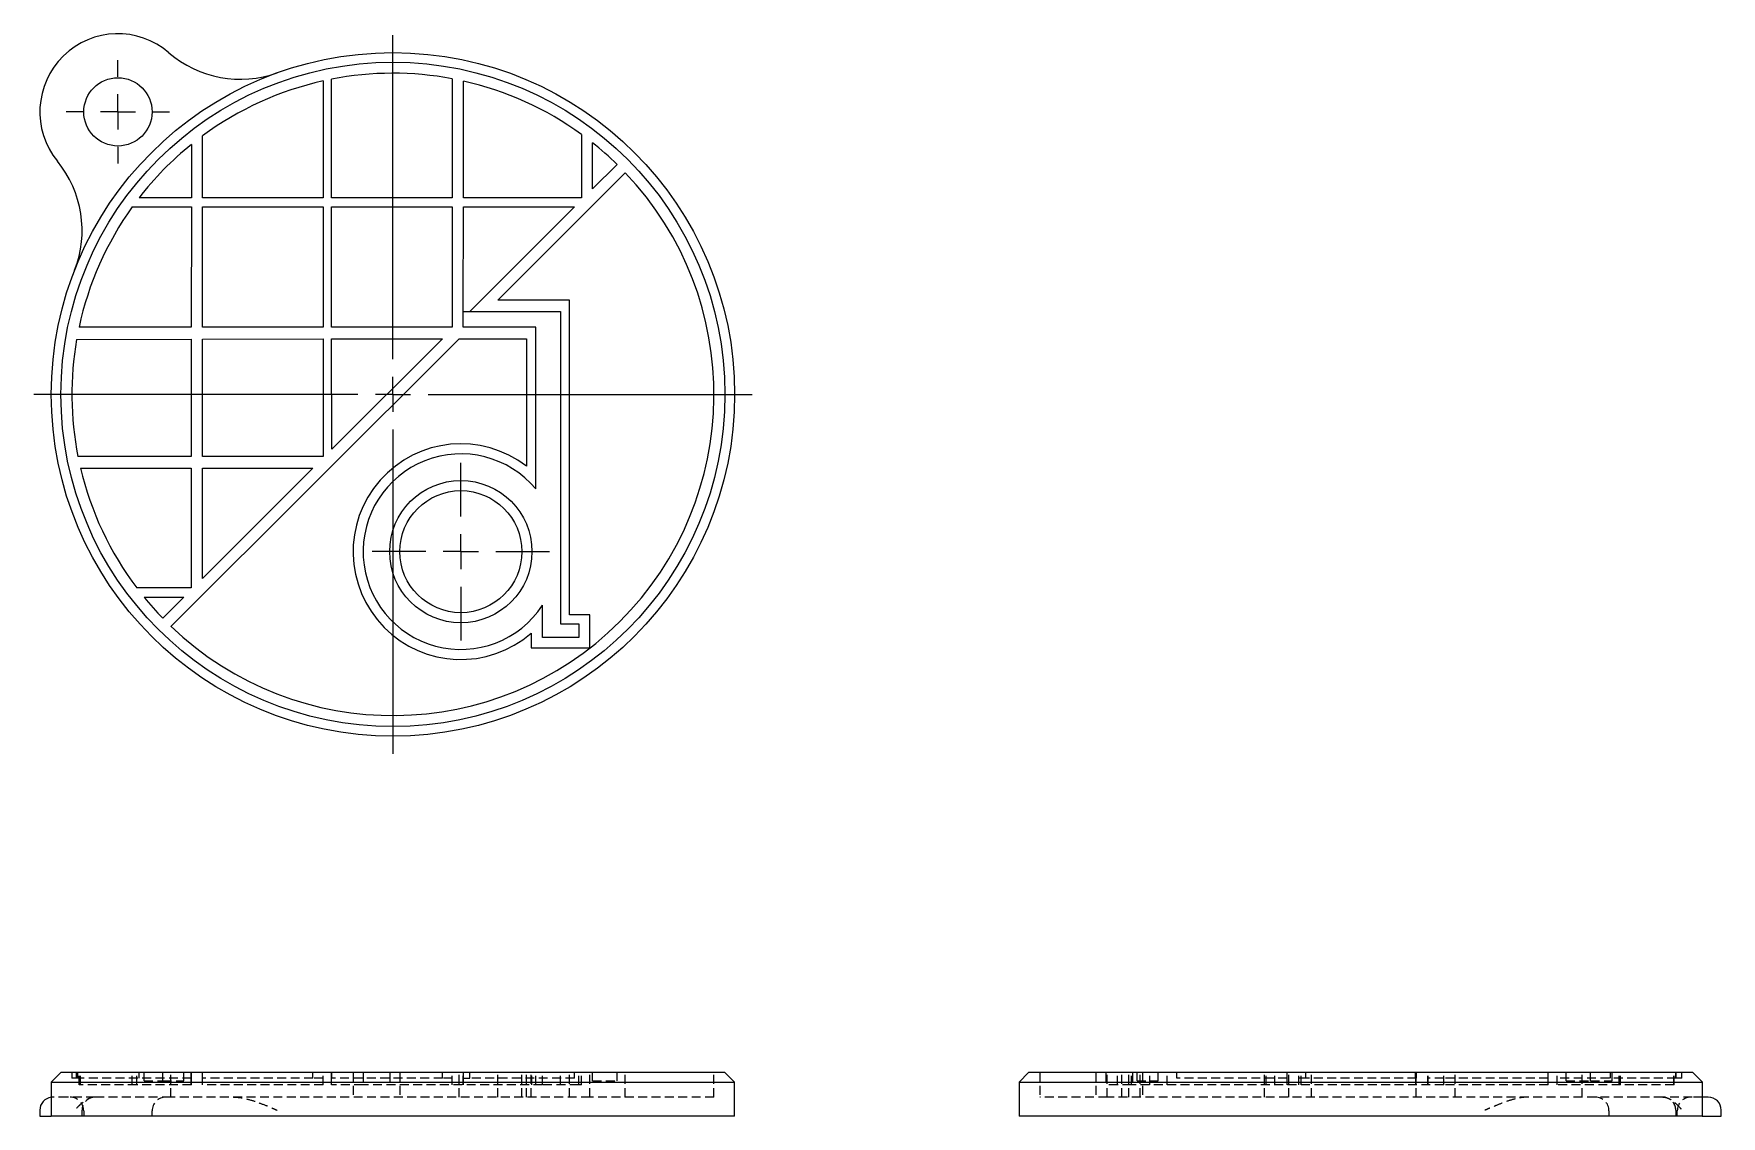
# Model space of a CAD drawing. Header units: millimetres. Extents: x 33 to 273, y 54 to 208.
import ezdxf

# ---------------------------------------------------------------- set-up
doc = ezdxf.new("R2010")
doc.units = ezdxf.units.MM
doc.linetypes.add('HIDDEN', pattern=[1.905, 1.27, -0.635])
doc.layers.add('10', color=7, linetype='Continuous')

# ---------------------------------------------------------------- blocks, each defined once
blk = doc.blocks.new('SW_CENTERMARKSYMBOL_0')
at = {"layer": '10', "color": 0}
for p, q in [((0, 5), (0, 51.16)), ((0, 0), (0, 2.5)), ((-5, 0), (-51.16, 0)), ((0, 0), (-2.5, 0)), ((0, 0), (0, -2.5)), ((0, 0), (2.5, 0)), ((5, 0), (51.16, 0)), ((0, -5), (0, -51.16))]:
    blk.add_line(p, q, dxfattribs=at)
blk = doc.blocks.new('SW_CENTERMARKSYMBOL_1')
at = {"layer": '10', "color": 0}
for p, q in [((0, 5), (0, 12.63)), ((0, 0), (0, 2.5)), ((-5, 0), (-12.63, 0)), ((0, 0), (-2.5, 0)), ((0, 0), (0, -2.5)), ((0, 0), (2.5, 0)), ((5, 0), (12.63, 0)), ((0, -5), (0, -12.63))]:
    blk.add_line(p, q, dxfattribs=at)
blk = doc.blocks.new('SW_CENTERMARKSYMBOL_2')
at = {"layer": '10', "color": 0}
for p, q in [((0, 5), (0, 7.36)), ((0, 0), (0, 2.5)), ((-5, 0), (-7.36, 0)), ((0, 0), (-2.5, 0)), ((0, 0), (0, -2.5)), ((0, 0), (2.5, 0)), ((5, 0), (7.36, 0)), ((0, -5), (0, -7.36))]:
    blk.add_line(p, q, dxfattribs=at)

msp = doc.modelspace()

# ---------------------------------------------------------------- linework, layer by layer
at = {"color": 7, "linetype": 'Continuous', "lineweight": 25}
for p, q in [((73.86, 201.28), (73.86, 184.64)), ((75.08, 184.64), (75.08, 201.53)), ((92.27, 201.59), (92.27, 184.64)), ((93.86, 184.64), (93.88, 201.26)), ((56.71, 184.64), (56.71, 193.47)), ((110.66, 193.67), (110.66, 184.64)), ((112.23, 185.9), (112.23, 192.48)), ((55.11, 192.24), (55.11, 184.64)), ((98.75, 170.09), (116.9, 188.21)), ((115.73, 189.4), (112.23, 185.9)), ((46.69, 183.34), (55.11, 183.34)), ((55.11, 184.64), (47.66, 184.64)), ((55.11, 183.34), (55.1, 166.25)), ((73.86, 184.64), (56.71, 184.64)), ((56.71, 183.34), (73.86, 183.34)), ((56.71, 166.25), (56.71, 183.34)), ((73.86, 183.34), (73.86, 166.25)), ((92.27, 184.64), (75.08, 184.64)), ((75.08, 183.34), (92.27, 183.34)), ((75.08, 166.25), (75.08, 183.34)), ((92.27, 183.34), (92.27, 166.25)), ((93.84, 168.47), (93.85, 183.34)), ((93.85, 183.34), (109.66, 183.34)), ((110.66, 184.64), (93.86, 184.64)), ((109.66, 183.34), (94.77, 168.47)), ((93.84, 166.23), (93.84, 168.47)), ((93.84, 168.47), (94.77, 168.47)), ((94.77, 168.47), (107.7, 168.47)), ((108.96, 170.09), (98.75, 170.09)), ((107.7, 168.47), (107.7, 124)), ((108.96, 125.25), (108.96, 170.09)), ((55.1, 166.25), (39.12, 166.25)), ((73.86, 166.25), (56.71, 166.25)), ((92.27, 166.25), (75.08, 166.25)), ((104.16, 166.23), (93.84, 166.23)), ((104.16, 143.2), (104.16, 166.23)), ((38.77, 164.47), (55.1, 164.51)), ((52.2, 123.63), (93.23, 164.57)), ((55.1, 164.51), (55.1, 147.83)), ((56.71, 164.51), (73.86, 164.55)), ((56.71, 147.83), (56.71, 164.51)), ((73.86, 164.55), (73.86, 147.83)), ((75.08, 164.56), (90.89, 164.59)), ((75.12, 148.85), (75.08, 164.56)), ((90.89, 164.59), (75.12, 148.85)), ((93.23, 164.57), (102.86, 164.57)), ((102.86, 164.57), (102.86, 146.43)), ((55.1, 147.83), (38.96, 147.83)), ((73.86, 147.83), (56.71, 147.83)), ((39.32, 146.17), (55.1, 146.17)), ((55.1, 146.17), (55.1, 129.1)), ((56.71, 146.17), (72.43, 146.16)), ((56.71, 130.46), (56.71, 146.17)), ((72.43, 146.16), (56.71, 130.46)), ((55.1, 129.1), (47.34, 129.1)), ((48.37, 127.79), (54.03, 127.79)), ((54.03, 127.79), (51.03, 124.79)), ((105.12, 122.03), (105.12, 126.64)), ((111.88, 125.25), (108.96, 125.25)), ((111.88, 120.56), (111.88, 125.25)), ((103.52, 122.65), (103.52, 120.56)), ((107.7, 124), (110.28, 124)), ((110.28, 124), (110.28, 122.03)), ((103.52, 120.56), (111.88, 120.56)), ((110.28, 122.03), (105.12, 122.03)), ((36.52, 60.11), (35.16, 58.75)), ((131.11, 60.11), (36.52, 60.11)), ((132.47, 58.75), (131.11, 60.11)), ((174.36, 60.11), (173, 58.75)), ((268.95, 60.11), (174.36, 60.11)), ((270.31, 58.75), (268.95, 60.11)), ((35.16, 58.75), (35.16, 53.89)), ((35.16, 58.75), (132.47, 58.75)), ((132.47, 53.89), (132.47, 58.75)), ((173, 58.75), (173, 53.89)), ((173, 58.75), (270.31, 58.75)), ((270.31, 53.89), (270.31, 58.75)), ((271.13, 56.61), (270.31, 56.61)), ((33.53, 54.74), (33.53, 53.89)), ((33.53, 53.89), (35.16, 53.89)), ((132.47, 53.89), (35.16, 53.89)), ((270.31, 53.89), (173, 53.89)), ((270.3, 53.89), (273, 53.89)), ((273, 53.89), (273, 54.74))]:
    msp.add_line(p, q, dxfattribs=at)
at = {"color": 7, "linetype": 'HIDDEN', "lineweight": 18}
for p, q in [((38.1, 60.11), (38.1, 59.33)), ((38.77, 59.33), (38.77, 60.11)), ((38.96, 59.33), (38.96, 60.11)), ((39.12, 58.36), (39.12, 60.11)), ((39.32, 58.36), (39.32, 60.11)), ((46.69, 58.36), (46.69, 60.11)), ((47.34, 58.36), (47.34, 60.11)), ((47.66, 59.33), (47.66, 60.11)), ((48.37, 58.94), (48.37, 60.11)), ((51.03, 58.94), (51.03, 60.11)), ((52.2, 56.61), (52.2, 60.11)), ((54.03, 58.94), (54.03, 60.11)), ((55.1, 58.36), (55.1, 60.11)), ((55.1, 58.36), (55.1, 60.11)), ((55.1, 59.33), (55.1, 60.11)), ((55.1, 59.33), (55.1, 60.11)), ((55.1, 58.36), (55.1, 60.11)), ((55.11, 58.36), (55.11, 60.11)), ((55.11, 59.33), (55.11, 60.11)), ((55.11, 59.33), (55.11, 60.11)), ((56.71, 59.33), (56.71, 60.11)), ((72.43, 59.33), (72.43, 60.11)), ((73.86, 58.36), (73.86, 60.11)), ((75.08, 59.33), (75.08, 60.11)), ((75.12, 59.33), (75.12, 60.11)), ((78.14, 60.11), (78.14, 56.61)), ((79.57, 60.11), (79.57, 58.36)), ((83.36, 60.11), (83.36, 58.36)), ((84.79, 60.11), (84.79, 56.61)), ((90.89, 59.33), (90.89, 60.11)), ((92.27, 58.36), (92.27, 60.11)), ((93.23, 56.61), (93.23, 60.11)), ((93.84, 58.36), (93.84, 60.11)), ((93.85, 59.33), (93.85, 60.11)), ((93.86, 58.36), (93.86, 60.11)), ((93.88, 58.36), (93.88, 60.11)), ((94.77, 59.33), (94.77, 60.11)), ((98.75, 56.61), (98.75, 60.11)), ((102.18, 56.61), (102.18, 60.11)), ((102.86, 56.61), (102.86, 60.11)), ((103.52, 56.61), (103.52, 60.11)), ((103.62, 58.36), (103.62, 60.11)), ((104.16, 58.36), (104.16, 60.11)), ((105.12, 58.36), (105.12, 60.11)), ((107.7, 58.36), (107.7, 60.11)), ((108.96, 56.61), (108.96, 60.11)), ((109.66, 59.33), (109.66, 60.11)), ((110.28, 58.36), (110.28, 60.11)), ((110.66, 58.36), (110.66, 60.11)), ((111.88, 56.61), (111.88, 60.11)), ((112.23, 58.94), (112.23, 60.11)), ((115.73, 58.94), (115.73, 60.11)), ((116.9, 56.61), (116.9, 60.11)), ((129.54, 56.61), (129.54, 60.11)), ((175.94, 60.11), (175.94, 56.61)), ((183.92, 60.11), (183.92, 56.61)), ((185.36, 60.11), (185.36, 58.36)), ((185.56, 56.61), (185.56, 60.11)), ((187.03, 58.36), (187.03, 60.11)), ((187.65, 56.61), (187.65, 60.11)), ((188.63, 56.61), (188.63, 60.11)), ((189, 58.36), (189, 60.11)), ((189.14, 60.11), (189.14, 58.36)), ((189.79, 58.94), (189.79, 60.11)), ((190.25, 56.61), (190.25, 60.11)), ((190.58, 60.11), (190.58, 56.61)), ((191.64, 58.36), (191.64, 60.11)), ((192.79, 58.94), (192.79, 60.11)), ((194.1, 58.36), (194.1, 60.11)), ((195.46, 59.33), (195.46, 60.11)), ((207.97, 56.61), (207.97, 60.11)), ((208.2, 58.36), (208.2, 60.11)), ((209.41, 58.36), (209.41, 60.11)), ((211.16, 59.33), (211.16, 60.11)), ((211.17, 59.33), (211.17, 60.11)), ((211.17, 58.36), (211.17, 60.11)), ((211.17, 58.36), (211.17, 60.11)), ((211.43, 56.61), (211.43, 60.11)), ((212.83, 58.36), (212.83, 60.11)), ((213.19, 58.36), (213.19, 60.11)), ((213.85, 59.33), (213.85, 60.11)), ((214.63, 56.61), (214.63, 60.11)), ((229.47, 59.33), (229.47, 60.11)), ((229.51, 58.36), (229.51, 60.11)), ((229.51, 59.33), (229.51, 60.11)), ((229.55, 58.36), (229.55, 60.11)), ((229.56, 59.33), (229.56, 60.11)), ((229.57, 56.61), (229.57, 60.11)), ((229.59, 59.33), (229.59, 60.11)), ((231.23, 58.36), (231.23, 60.11)), ((231.25, 58.36), (231.25, 60.11)), ((233.47, 58.36), (233.47, 60.11)), ((235.09, 56.61), (235.09, 60.11)), ((248.34, 59.33), (248.34, 60.11)), ((249.64, 58.36), (249.64, 60.11)), ((250.9, 58.94), (250.9, 60.11)), ((253.21, 56.61), (253.21, 60.11)), ((254.4, 58.94), (254.4, 60.11)), ((257.24, 59.33), (257.24, 60.11)), ((257.48, 58.94), (257.48, 60.11)), ((258.47, 58.36), (258.47, 60.11)), ((258.67, 58.36), (258.67, 60.11)), ((266.26, 58.36), (266.26, 60.11)), ((266.28, 58.36), (266.28, 60.11)), ((266.53, 59.33), (266.53, 60.11)), ((266.59, 59.33), (266.59, 60.11)), ((267.38, 59.33), (267.38, 60.11)), ((38.96, 59.33), (38.1, 59.33)), ((55.1, 59.33), (38.96, 59.33)), ((39.32, 58.36), (39.12, 58.36)), ((47.34, 58.36), (39.32, 58.36)), ((55.1, 58.36), (47.34, 58.36)), ((48.37, 58.94), (51.03, 58.94)), ((51.03, 58.94), (54.03, 58.94)), ((55.1, 59.33), (55.1, 59.33)), ((55.11, 59.33), (55.1, 59.33)), ((55.1, 58.36), (55.1, 58.36)), ((55.1, 58.36), (55.1, 58.36)), ((55.11, 58.36), (55.1, 58.36)), ((55.11, 59.33), (55.11, 59.33)), ((72.43, 59.33), (56.71, 59.33)), ((56.71, 58.36), (56.71, 59.33)), ((73.86, 58.36), (56.71, 58.36)), ((73.86, 59.33), (72.43, 59.33)), ((75.12, 59.33), (75.08, 59.33)), ((75.08, 58.36), (75.08, 59.33)), ((79.57, 58.36), (75.08, 58.36)), ((90.89, 59.33), (75.12, 59.33)), ((105.12, 58.36), (79.57, 58.36)), ((92.27, 59.33), (90.89, 59.33)), ((93.84, 59.33), (94.77, 59.33)), ((109.66, 59.33), (94.77, 59.33)), ((110.28, 58.36), (105.12, 58.36)), ((110.66, 58.36), (110.28, 58.36)), ((112.23, 58.94), (115.73, 58.94)), ((187.03, 58.36), (185.36, 58.36)), ((189, 58.36), (187.03, 58.36)), ((233.47, 58.36), (189, 58.36)), ((189.79, 58.94), (192.79, 58.94)), ((211.16, 59.33), (195.46, 59.33)), ((211.17, 59.33), (211.16, 59.33)), ((213.85, 59.33), (212.83, 59.33)), ((229.59, 59.33), (213.85, 59.33)), ((233.47, 59.33), (231.25, 59.33)), ((248.34, 59.33), (233.47, 59.33)), ((248.34, 58.36), (233.47, 58.36)), ((248.34, 58.36), (248.34, 59.33)), ((266.59, 59.33), (249.64, 59.33)), ((258.67, 58.36), (249.64, 58.36)), ((250.9, 58.94), (254.4, 58.94)), ((254.4, 58.94), (257.48, 58.94)), ((266.26, 58.36), (258.67, 58.36)), ((266.28, 58.36), (266.26, 58.36)), ((267.38, 59.33), (266.59, 59.33)), ((35.39, 56.61), (35.16, 56.6)), ((37.48, 56.61), (35.39, 56.61)), ((41.41, 56.61), (37.48, 56.61)), ((52.2, 56.61), (41.41, 56.61)), ((111.88, 56.61), (52.2, 56.61)), ((129.54, 56.61), (111.88, 56.61)), ((185.56, 56.61), (175.94, 56.61)), ((253.21, 56.61), (185.56, 56.61)), ((264.68, 56.61), (253.21, 56.61)), ((268.88, 56.61), (264.68, 56.61)), ((270.31, 56.61), (268.88, 56.61)), ((39.55, 53.89), (39.55, 54.74)), ((39.79, 54.67), (39.79, 53.89)), ((49.51, 53.89), (49.51, 54.67)), ((257.01, 54.67), (257.01, 53.89)), ((266.52, 54.74), (266.52, 53.89)), ((266.74, 53.89), (266.74, 54.67))]:
    msp.add_line(p, q, dxfattribs=at)
at = {"color": 7, "linetype": 'Continuous', "lineweight": 25}
for centre, radius in [((83.82, 156.66), 48.66), ((83.82, 156.66), 47.29), ((44.65, 196.88), 4.86), ((93.49, 134.27), 10.13), ((93.49, 134.27), 8.69)]:
    msp.add_circle(centre, radius, dxfattribs=at)
for centre, radius, start, end in [((44.65, 196.88), 11.12, 49.2174, 219.2648), ((62.08, 217.08), 15.56, 229.2174, 289.7871), ((83.82, 156.66), 45.72, 79.343, 101.0126), ((83.82, 156.66), 45.72, 102.5817, 126.3649), ((83.82, 156.66), 45.72, 54.0486, 77.2918), ((83.82, 156.66), 45.72, 45.7374, 51.5816), ((83.82, 156.66), 45.72, 128.9, 142.2638), ((23.99, 179.99), 15.56, 338.695, 39.2648), ((83.82, 156.66), 45.72, 226.2451, 43.6503), ((83.82, 156.66), 45.72, 144.294, 167.8915), ((83.82, 156.66), 45.72, 170.1579, 191.1327), ((93.49, 134.27), 15.35, 52.3837, 310.7963), ((93.49, 134.27), 13.92, 39.9026, 326.7045), ((83.82, 156.66), 45.72, 193.2593, 217.068), ((83.82, 156.66), 45.72, 219.1573, 224.1848), ((35.39, 54.74), 1.87, 97.1667, 180), ((271.13, 54.74), 1.87, 0, 90)]:
    msp.add_arc(centre, radius, start, end, dxfattribs=at)
at = {"color": 7, "linetype": 'HIDDEN', "lineweight": 18}
for centre, radius, start, end in [((37.84, 54.67), 1.94, 0, 90), ((41.42, 54.74), 1.87, 99.1581, 180), ((51.46, 54.67), 1.94, 90, 180), ((255.07, 54.67), 1.94, 0, 90), ((264.65, 54.74), 1.87, 0, 73.3684), ((268.68, 54.67), 1.94, 90, 180)]:
    msp.add_arc(centre, radius, start, end, dxfattribs=at)
for points in [[(41.41, 56.61), (41.12, 56.61), (40.84, 56.54), (40.31, 56.31), (40.05, 56.16), (39.57, 55.8), (39.34, 55.6), (39.01, 55.29), (38.9, 55.18), (38.69, 54.96), (38.59, 54.85), (38.49, 54.74)], [(61.09, 56.61), (61.62, 56.61), (62.15, 56.54), (63.2, 56.31), (63.72, 56.16), (64.76, 55.8), (65.28, 55.6), (66.05, 55.29), (66.31, 55.18), (66.83, 54.96), (67.09, 54.85), (67.35, 54.74)], [(245.51, 56.61), (244.99, 56.61), (244.47, 56.54), (243.44, 56.31), (242.92, 56.16), (241.89, 55.8), (241.38, 55.6), (240.62, 55.29), (240.36, 55.18), (239.85, 54.96), (239.59, 54.85), (239.33, 54.74)], [(264.68, 56.61), (264.96, 56.61), (265.23, 56.54), (265.73, 56.31), (265.97, 56.16), (266.43, 55.8), (266.64, 55.6), (266.95, 55.29), (267.05, 55.18), (267.25, 54.96), (267.35, 54.85), (267.44, 54.74)]]:
    msp.add_open_spline(points, degree=3, knots=[0, 0, 0, 0, 0.25, 0.25, 0.5, 0.5, 0.75, 0.75, 0.875, 0.875, 1, 1, 1, 1], dxfattribs=at)

# ---------------------------------------------------------------- block references
at = {"layer": '10'}
for name, p in [('SW_CENTERMARKSYMBOL_0', (83.82, 156.66)), ('SW_CENTERMARKSYMBOL_2', (44.65, 196.88)), ('SW_CENTERMARKSYMBOL_1', (93.49, 134.27))]:
    msp.add_blockref(name, p, dxfattribs=at)

doc.saveas('drawing.dxf')
